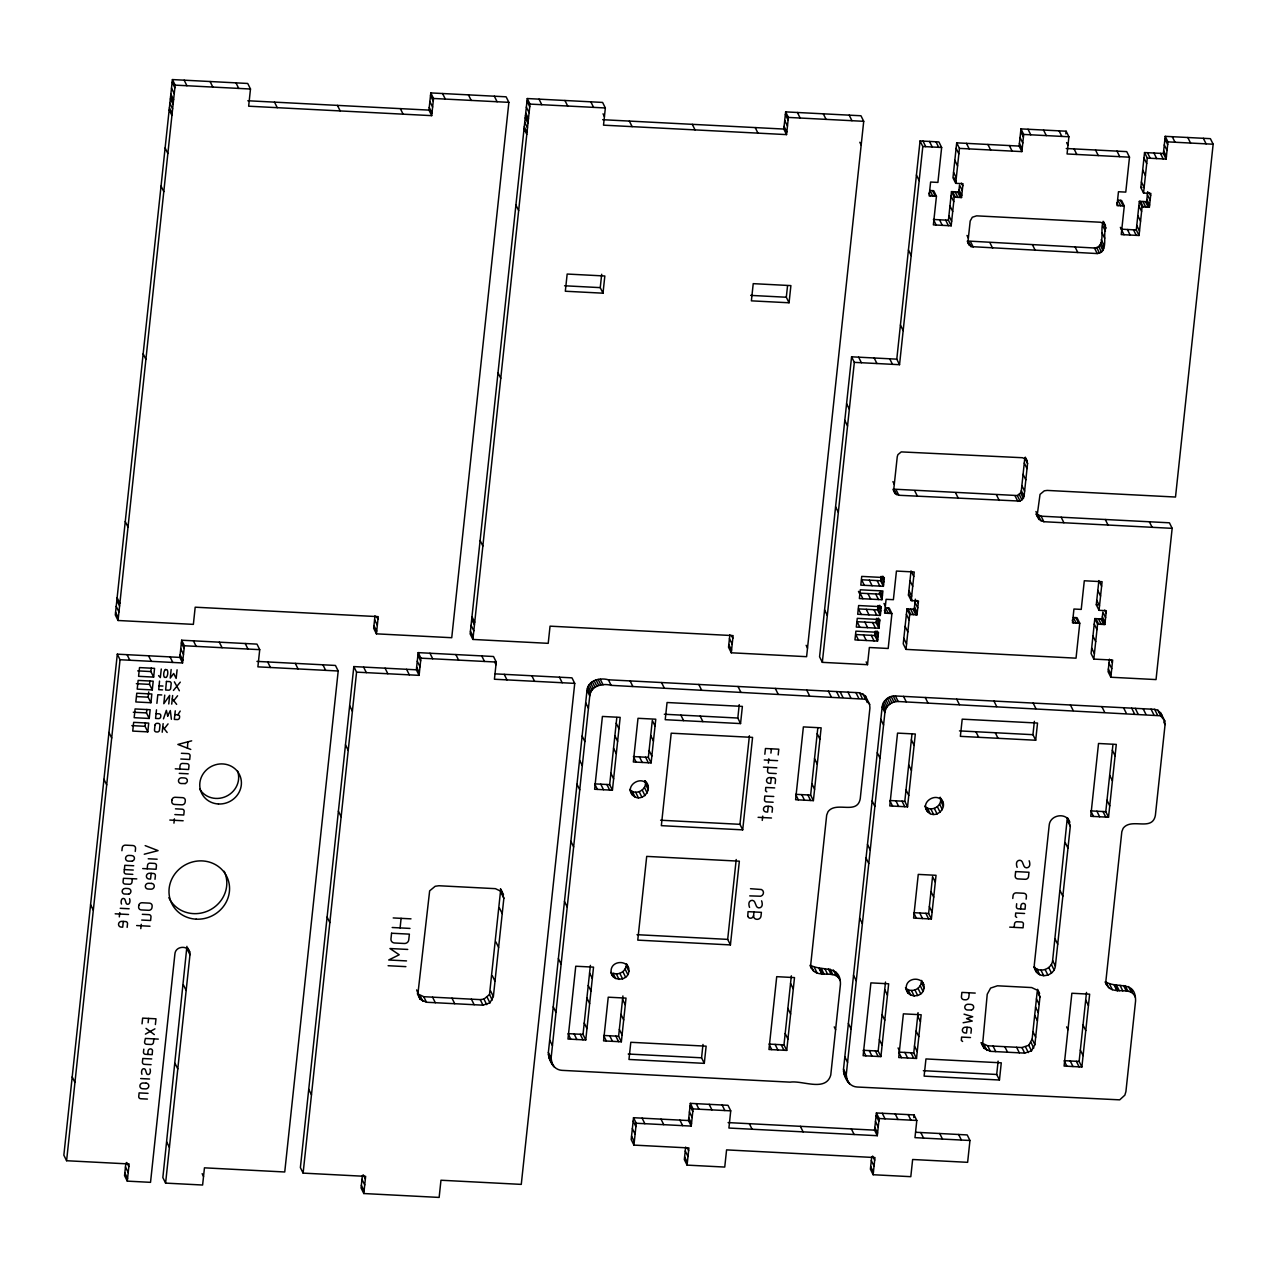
<?xml version="1.0" encoding="UTF-8"?>
<svg xmlns="http://www.w3.org/2000/svg" width="1277" height="1277" viewBox="0 0 1277 1277"><rect width="100%" height="100%" fill="white"/><g stroke="black" fill="none" stroke-linecap="round" stroke-linejoin="round"><path stroke-width="1.5" d="M840.138 980.656C835.94 969.482 821.207 977.767 813.577 971.015L810.831 965.46C822.292 971.398 840.825 964.678 840.442 984.28L830.768 1075.011C825.82 1092.202 802.77 1080.23 790.048 1082.146L561.912 1070.349C553.34 1069.855 548.519 1060.197 548.36 1052.535L587.005 690.33C588.058 680.242 600.062 677.385 608.395 679.795L859.501 692.757L865.327 695.789L867.179 702.462M552.127 1064.044L551.105 1058.09L589.751 695.885C590.788 685.797 602.808 682.94 611.14 685.35L865.535 699.221L869.621 704.377L869.924 708.001L860.235 798.748C857.122 815.38 836.18 800.679 827.991 811.741L826.682 815.093L810.719 964.662L811.31 968.094L813.577 971.015M1135.285 997.241C1131.087 986.067 1116.353 994.352 1108.723 987.6L1105.978 982.045C1117.646 988.957 1135.684 979.714 1135.588 1000.865L1125.915 1091.596L1124.845 1095.155L1119.706 1099.848L857.059 1087.014C848.471 1086.519 843.666 1076.862 843.506 1069.184L882.152 706.995C882.822 700.562 889.063 695.582 895.448 695.965L1154.647 709.342L1157.936 710.251L1162.022 715.407M847.274 1080.693L846.252 1074.739L884.897 712.534C885.552 706.101 891.809 701.121 898.178 701.504L1160.681 715.79L1164.768 720.962L1165.071 724.586L1155.382 815.333C1152.269 831.966 1131.326 817.264 1123.137 828.326L1121.829 831.678L1105.866 981.247L1106.457 984.679L1108.723 987.6M172.411 79.573L115.297 614.939L118.043 620.494L193.37 624.373L195.189 607.198L378.247 616.647L376.412 633.839L451.739 637.718L508.869 102.352L506.123 96.813L430.796 92.918L428.96 110.109L431.706 115.648L248.648 106.199L250.484 89.023L247.738 83.468L172.411 79.573L175.157 85.128L118.043 620.494M117.308 654.175L120.038 659.73L182.563 662.955L179.834 657.4L117.308 654.175L63.85 1155.174L66.596 1160.729L129.121 1163.954L127.285 1181.129L150.526 1182.342L174.901 953.983C175.572 944.852 190.88 945.203 189.97 954.749L165.595 1183.109L202.612 1185.024L204.448 1167.832L284.739 1171.983L338.197 671L335.452 665.445L256.948 661.39M66.596 1160.729L120.038 659.73M121.906 850.737L122.209 847.96A3.017 2.841 -26.3 0 1 125.481 845.151L132.904 845.534A3.017 2.841 -26.3 0 1 135.554 848.551L135.25 851.424M119.32 916.902L119.783 912.608M123.31 921.435L122.704 927.166L121.219 927.086A3.017 2.825 -26.3 0 1 118.553 924.069A3.017 2.825 -26.3 0 1 121.826 921.356L125.912 921.595A2.267 2.123 -26.3 0 1 127.524 923.814L127.141 927.389M147.797 731.865L148.723 723.117L133.67 722.351L132.728 731.082L147.797 731.865L145.051 726.31L145.434 722.814M149.233 718.456L150.159 709.725L135.091 708.943L134.165 717.69L149.233 718.456L146.488 712.917L146.855 709.421M150.909 702.733L151.835 694.002L136.767 693.219L135.841 701.951L150.909 702.733L148.164 697.178L148.723 691.942M152.266 689.915L153.208 681.184L138.139 680.402L137.214 689.133L152.266 689.915L149.537 684.376L149.904 680.88M153.639 677.097L154.565 668.366L139.512 667.584L138.57 676.315L153.639 677.097L150.894 671.558L151.277 668.063M132.345 878.656L131.962 882.247A2.267 2.123 -26.3 0 1 129.504 884.275L125.066 884.051A2.267 2.123 -26.3 0 1 123.071 881.784L123.438 878.321L136.799 878.895M156.895 703.356L157.805 694.752L161.764 694.959M156.48 709.836L155.571 718.44L158.524 718.6A2.011 1.884 -26.3 0 0 160.71 716.78L160.806 715.854A2.011 1.884 -26.3 0 0 159.034 713.811L156.177 713.667M159.529 681.072L158.747 689.676L162.562 689.883M161.269 669.004L160.343 677.608L158.571 675.597M164.733 695.103L163.807 703.707L169.665 695.358L168.756 703.962M140.789 928.65L141.252 924.34M147.174 868.791L147.557 865.215A2.267 2.123 -26.3 0 1 150.016 863.172L154.453 863.412A2.267 2.123 -26.3 0 1 156.464 865.295L156.081 869.254L142.721 868.568M162.211 732.232L163.137 723.628M171.15 669.515L170.24 678.119L173.704 673.49L176.162 678.422L177.088 669.818M151.165 873.324L150.558 879.055L149.074 878.991A3.017 2.841 -26.3 0 1 146.408 875.958A3.017 2.841 -26.3 0 1 149.68 873.245L153.783 873.5A2.267 2.123 -26.3 0 1 155.379 875.703L154.996 879.294M171.725 704.122L172.634 695.518M125.88 1163.06L124.539 1175.59L127.285 1181.129M179.834 657.4L181.653 640.224L256.996 644.119L259.726 649.658L257.89 666.849L338.197 671M142.034 1023.851L142.641 1018.12L155.986 1018.807L155.379 1024.537M175.268 710.81L174.342 719.414L177.311 719.558A2.011 1.884 -26.3 0 0 179.498 717.754L179.594 716.828A2.011 1.884 -26.3 0 0 177.822 714.785L174.965 714.641M182.563 662.955L184.399 645.763L181.653 640.224M143.806 1049.167L143.487 1052.04A2.267 2.123 -26.3 0 0 145.482 1054.307L152.171 1054.642L152.522 1050.492A2.267 2.123 -26.3 0 0 148.1 1050.827L147.717 1054.419M148.116 1022.733L148.579 1018.423M173.943 823.154L174.406 818.86M179.722 769.041L180.105 765.466A2.267 2.123 -26.3 0 1 182.563 763.423L187.001 763.662A2.267 2.123 -26.3 0 1 189.012 765.546L188.613 769.504L175.268 768.818M153.847 1038.871L153.463 1042.463A2.267 2.123 -26.3 0 1 151.005 1044.49L146.568 1044.267A2.267 2.123 -26.3 0 1 144.572 1042L145.402 1038.44L158.3 1039.111M187.847 741.841L187.416 748.146M186.921 946.353L162.849 1177.57L165.595 1183.109M353.825 666.578L356.57 672.133L419.095 675.357L416.35 669.802L353.825 666.578L300.382 1167.577L303.112 1173.116L365.637 1176.356L363.801 1193.532L439.144 1197.427L440.964 1180.235L521.271 1184.386L574.73 683.387L571.984 677.848L495.268 673.873M303.112 1173.116L356.57 672.133M375.007 615.753L373.666 628.284L376.412 633.839M431.706 115.648L433.526 98.473L430.796 92.918M362.397 1175.447L361.072 1187.977L363.801 1193.532M416.35 669.802L418.186 652.627L493.513 656.506L496.258 662.061L494.422 679.236L574.73 683.387M419.095 675.357L420.931 658.166L418.186 652.627M400.1 927.9L401.106 918.339M418.042 992.66L429.647 890.867L435.186 886.27L438.905 885.743L495.412 888.664L501.781 891.681L503.856 898.258L493.369 996.555L489.921 1002.844L482.977 1005.175L426.486 1002.253L420.117 999.237L416.669 989.898M527.273 98.537L470.144 633.903L472.889 639.442L548.216 643.337L550.052 626.161L733.11 635.611L731.274 652.786L806.601 656.681L863.715 121.315L860.969 115.76L785.642 111.881L783.807 129.057L786.552 134.612L603.51 125.162L605.346 107.97L602.6 102.431L527.273 98.537L530.019 104.091L472.889 639.442M420.117 999.237L417.371 993.682L423.741 996.698L480.232 999.62L483.967 999.093L489.506 994.496L500.744 889.127L503.489 894.682M602.999 293.183L604.835 275.992L567.164 274.044L565.328 291.236L602.999 293.183L600.254 287.628L601.675 274.268M585.76 1039.957L593.534 967.136L575.751 966.226L567.978 1039.047L585.76 1039.957L583.014 1034.402L590.389 965.38M612.417 790.192L620.175 717.371L602.409 716.445L594.635 789.266L612.417 790.192L609.672 784.637L616.823 717.514M621.356 1041.793L626.017 998.103L608.235 997.193L603.574 1040.883L621.356 1041.793L618.611 1036.254L622.921 995.964M651.11 762.896L655.771 719.206L638.005 718.297L633.344 761.986L651.11 762.896L648.365 757.357L652.308 720.483L655.053 726.038M633.52 1117.71L636.265 1123.249L691.24 1126.091L688.495 1120.552L633.52 1117.71L631.189 1139.547L633.935 1145.102L688.91 1147.943L687.074 1165.119L724.745 1167.066L726.581 1149.891L874.968 1157.553L873.133 1174.728L910.804 1176.676L912.64 1159.5L967.631 1162.325L969.961 1140.489L967.216 1134.934L915.657 1132.268M633.935 1145.102L636.265 1123.249M729.869 634.717L728.528 647.247L731.274 652.786M786.552 134.612L788.388 117.42L785.642 111.881M685.669 1147.049L684.328 1159.58L687.074 1165.119M688.495 1120.552L690.33 1103.36L728.002 1105.307L730.731 1110.846L728.912 1128.038L877.299 1135.7L879.135 1118.524L876.389 1112.969L914.061 1114.917L916.806 1120.456L914.971 1137.647L969.961 1140.489M691.24 1126.091L693.076 1108.915L690.33 1103.36M704.297 1063.358L706.133 1046.166L630.806 1042.287L628.97 1059.463L704.297 1063.358L701.568 1057.803L702.988 1044.442M740.548 723.58L742.384 706.404L667.057 702.51L665.221 719.701L740.548 723.58L737.819 718.041L739.239 704.665M789.058 302.777L790.894 285.601L753.222 283.654L751.387 300.845L789.058 302.777L786.313 297.238L787.542 285.777M730.428 944.916L739.351 861.177L646.705 856.388L637.766 940.127L730.428 944.916L727.682 939.377L736.206 859.517M742.703 829.858L752.568 737.388L671.207 733.19L661.342 825.66L742.703 829.858L739.958 824.319L749.407 735.775M764.843 754.244L765.45 748.514L778.794 749.2L778.188 754.93M762.257 820.409L762.72 816.115M767.908 767.381L767.541 770.957A2.267 2.123 -26.3 0 0 769.536 773.223L776.208 773.575M768.371 763.071L768.834 758.777M747.747 916.247L748.051 911.65L761.395 912.337L760.996 916.072A3.623 3.4 -26.3 0 1 757.724 919.296L756.782 919.312A3.623 3.4 -26.3 0 1 753.59 915.689L753.973 911.954M770.925 753.111L771.388 748.817M768.227 806.314L767.621 812.044L766.136 811.964A3.017 2.841 -26.3 0 1 763.486 808.948A3.017 2.841 -26.3 0 1 766.759 806.234L770.845 806.473A2.267 2.123 -26.3 0 1 772.457 808.692L772.074 812.268M771.292 777.645L770.685 783.376L769.201 783.296A3.017 2.841 -26.3 0 1 766.535 780.279A3.017 2.841 -26.3 0 1 769.808 777.565L773.91 777.805A2.267 2.123 -26.3 0 1 775.506 780.024L775.139 783.599M851.583 356.81L854.329 362.365L899.535 364.695L896.789 359.156L851.583 356.81L819.579 656.793L822.324 662.348L867.514 664.678L869.35 647.503L888.185 648.477L891.921 613.535L889.175 607.98L885.52 607.788L888.265 613.343M822.324 662.348L854.329 362.365M786.728 1050.412L794.502 977.591L776.719 976.666L768.962 1049.486L786.728 1050.412L783.982 1044.857L791.357 975.836M813.385 800.631L821.143 727.826L803.377 726.9L795.603 799.721L813.385 800.631L810.64 795.092L817.807 727.954M896.789 359.156L920.063 140.949L938.898 141.923L941.644 147.478L937.909 182.419L930.614 182.036L929.129 195.876L936.44 196.259L933.375 224.88L951.173 225.806L954.222 197.169L951.493 191.614L958.788 191.997L961.533 197.552L954.222 197.169M899.535 364.695L922.808 146.504L920.063 140.949M877.554 641.07L878.496 632.323L855.893 631.157L854.952 639.905L877.554 641.07L874.809 635.515L875.288 631.157L878.017 636.696M878.927 628.252L879.853 619.521L857.266 618.339L856.324 627.087L878.927 628.252L876.182 622.697L876.645 618.339L879.39 623.878M880.3 615.434L881.226 606.703L858.623 605.537L857.697 614.269L880.3 615.434L877.554 609.879L878.017 605.521L880.763 611.06M881.976 599.711L882.902 590.964L860.299 589.798L859.373 598.546L881.976 599.711L879.374 592.799L882.12 598.338M883.397 586.303L884.338 577.571L861.736 576.406L860.81 585.137L883.397 586.303L880.651 580.764L881.13 576.39L883.86 581.945M906.973 608.906L909.703 614.445L917.014 614.828L914.268 609.273L906.973 608.906L903.238 643.831L905.984 649.386L1076.032 658.166L1079.767 623.224L1077.022 617.685L1073.382 617.493L1076.112 623.048M917.014 614.828L918.482 600.988L911.187 600.605L908.442 595.066L911.012 570.915L913.757 576.454M951.173 225.806L948.428 220.251L951.493 191.614M956.696 142.848L959.442 148.387L1021.871 151.612L1019.126 146.073L956.696 142.848L952.961 177.79L955.707 183.329L963.002 183.712L961.533 197.552M905.984 649.386L909.703 614.445M911.187 600.605L914.236 571.984L896.438 571.058L893.389 599.695L886.094 599.312L884.61 613.152L891.921 613.535M955.707 183.329L959.442 148.387M914.268 609.273L915.338 599.184M958.788 191.997L959.522 185.085L962.267 190.624M880.907 1056.606L888.664 983.801L870.898 982.875L863.124 1055.696L880.907 1056.606L878.161 1051.067L885.52 982.045M907.548 806.841L915.322 734.02L897.539 733.11L889.766 805.931L907.548 806.841L904.802 801.302L911.97 734.163M871.728 1156.659L870.403 1169.189L873.133 1174.728M877.299 1135.7L874.553 1130.145L876.389 1112.969M916.503 1058.457L921.164 1014.752L903.382 1013.842L898.721 1057.532L916.503 1058.457L913.757 1052.902L918.051 1012.629M931.38 919.009L936.041 875.304L918.259 874.394L913.598 918.083L931.38 919.009L928.634 913.454L932.561 876.597L935.307 882.136M913.773 1117.598L914.061 1114.917M1019.126 146.073L1020.962 128.881L1066.151 131.212L1068.897 136.767L1067.061 153.958L1129.491 157.183L1125.771 192.109L1118.46 191.742L1116.992 205.581L1124.287 205.948L1121.238 234.585L1139.036 235.495L1142.085 206.874L1139.339 201.319L1146.634 201.702L1149.38 207.241L1142.085 206.874M1021.871 151.612L1023.691 134.436L1020.962 128.881M896.662 494.726L893.932 489.171L1017.338 495.54L1020.658 492.794L1021.329 490.703L1024.824 457.932L1027.57 463.471L1024.074 496.242L1023.388 498.349L1020.068 501.095L898.816 495.268L895.001 493.465L893.74 489.522L897.252 456.751L897.923 454.644L901.243 451.898L1022.494 457.725L1026.309 459.528L1027.57 463.471M969.307 992.788L968.844 997.098A3.017 2.825 -26.3 0 1 965.572 999.811L964.087 999.731A3.017 2.841 -26.3 0 1 961.437 996.714L961.884 992.405L975.229 993.091M967.12 1027.267L966.497 1033.013L965.013 1032.933A3.017 2.841 -26.3 0 1 962.363 1029.916A3.017 2.841 -26.3 0 1 965.635 1027.203L969.722 1027.442A2.267 2.123 -26.3 0 1 971.334 1029.645L970.951 1033.237M1065.864 133.909L1066.151 131.212M1109.426 659.171L1108.085 671.702L1110.83 677.241L1156.036 679.587L1172.158 528.343L1043.868 521.718L1038.935 519.388L1037.323 514.296L1040.037 494.375L1044.315 490.815L1047.204 490.416L1175.51 497.04L1213.15 144.221L1210.404 138.666L1165.215 136.336L1163.379 153.511L1166.124 159.066L1147.289 158.093L1144.543 152.554L1163.379 153.511M1012.773 898.465L1013.06 895.704A3.017 2.841 -26.3 0 1 1016.348 892.878L1023.755 893.261A3.017 2.841 -26.3 0 1 1026.421 896.294L1026.117 899.152M999.444 1080.007L1001.28 1062.831L925.953 1058.936L924.117 1076.128L999.444 1080.007L996.698 1074.468L998.119 1061.107M1035.695 740.245L1037.531 723.053L962.204 719.159L960.368 736.35L1035.695 740.245L1032.949 734.69L1034.37 721.329M1014.161 927.357L1014.545 923.782A2.267 2.123 -26.3 0 1 1016.987 921.739L1021.44 921.978A2.267 2.123 -26.3 0 1 1023.436 923.862L1023.053 927.82L1009.708 927.134M1016.684 903.717L1016.38 906.574A2.267 2.123 -26.3 0 0 1018.376 908.841L1025.048 909.192L1025.415 905.042A2.267 2.123 -26.3 0 0 1020.977 905.377L1020.594 908.953M971.031 246.605L968.285 241.066L1094.469 248.009C1106.153 246.764 1099.8 229.716 1103.041 222.485L1105.786 228.024C1102.546 235.271 1108.899 252.319 1097.214 253.564L971.031 246.605L968.253 243.524L968.014 241.385L970.185 221.033L972.308 217.25L976.586 215.845L1100.551 222.246L1104.493 224.066L1105.786 228.024M984.184 1048.385L981.438 1042.83L987.68 1045.783L1021.951 1047.555L1028.751 1045.272L1032.135 1039.111L1037.227 991.415L1039.957 996.97L1034.881 1044.666L1031.497 1050.827L1024.697 1053.11L990.425 1051.338L984.184 1048.385L981.135 1042.67M1067.827 818.11L1070.302 826.283L1055.377 966.098C1054.467 974.782 1042.511 978.996 1036.621 972.356L1033.875 966.817C1039.765 973.441 1051.737 969.243 1052.631 960.543L1067.285 818.062M1094.82 618.595L1097.566 624.15L1104.86 624.533L1102.115 618.978L1094.82 618.595L1091.085 653.537L1093.83 659.092L1112.666 660.065L1110.83 677.241M1104.86 624.533L1106.329 610.693L1099.034 610.31L1096.289 604.771L1098.874 580.604L1101.62 586.159M1139.036 235.495L1136.291 229.956L1139.339 201.319M1149.38 207.241L1150.864 193.418L1143.553 193.035L1140.824 187.48L1144.543 152.554M1093.83 659.092L1097.566 624.15M1099.034 610.31L1102.099 581.689L1084.301 580.764L1081.236 609.4L1073.941 609.017L1072.472 622.857L1079.767 623.224M1143.553 193.035L1147.289 158.093M1102.115 618.978L1102.849 612.066L1105.595 617.605M1146.634 201.702L1147.72 191.614M1166.124 159.066L1167.96 141.875L1165.215 136.336M1081.874 1066.997L1089.648 994.176L1071.866 993.251L1064.092 1066.072L1081.874 1066.997L1079.129 1061.442L1086.504 992.421M1108.532 817.216L1116.29 744.411L1098.523 743.485L1090.75 816.306L1108.532 817.216L1105.786 811.677L1112.953 744.539M629.673 789.457C635.611 796.273 647.982 789.441 645.172 780.774M647.918 786.329C643.624 773.926 623.926 784.876 632.418 794.996C641.23 804.191 654.718 789.074 644.933 780.71M615.674 978.581L612.928 973.042C618.419 975.58 625.411 971.797 626.145 965.747L628.875 971.302C628.108 982.077 609.975 981.662 611.092 970.376C611.859 959.602 629.992 960.017 628.875 971.302M924.819 806.106C930.741 812.922 943.112 806.09 940.303 797.423M943.049 802.978C938.771 790.575 919.073 801.525 927.549 811.661C935.45 820.297 949.146 807.399 940.989 798.811M905.441 987.696C910.421 993.283 920.525 989.755 921.276 982.412L924.021 987.951C923.239 998.742 905.106 998.327 906.223 987.041C907.005 976.251 925.123 976.666 924.021 987.951M163.472 718.855L166.361 710.347L167.734 716.189M177.822 714.785L180.217 711.066M167.686 715.982L170.32 710.555L171.389 719.254M176.657 704.377L173.752 700.706L177.583 695.773M167.159 732.487L164.238 728.816L168.069 723.883M173.433 690.442L180.296 682.141M145.402 1034.115L154.916 1028.847M191.678 740.836L177.87 744.443L190.768 749.439M144.253 854.233L158.061 850.626L145.179 845.629M963.129 1022.749L972.26 1021.057L966.545 1018.599L972.707 1016.747L964.039 1014.146M175.157 85.128L250.484 89.023M433.526 98.473L508.869 102.352M530.019 104.091L605.346 107.97M788.388 117.42L863.715 121.315M1023.691 134.436L1068.897 136.767M1167.96 141.875L1213.15 144.221M247.818 100.755L428.96 110.109M602.664 119.703L783.807 129.057M1066.263 148.499L1126.745 151.628L1129.491 157.183M922.808 146.504L941.644 147.478M1140.824 187.48L1141.957 187.543M948.428 220.251L933.423 219.468L936.169 225.023M1121.27 229.174L1136.291 229.956M564.578 285.777L600.254 287.628M750.637 295.386L786.313 297.238M1038.935 519.388L1036.19 513.833L1041.122 516.179L1169.429 522.804L1172.158 528.343M880.651 580.764L861.592 579.774L864.337 585.329M908.442 595.066L909.575 595.13M1096.289 604.771L1097.438 604.819M879.23 594.156L860.155 593.167L862.901 598.721M877.554 609.879L858.479 608.906L861.225 614.445M876.182 622.697L857.122 621.723L859.852 627.262M874.809 635.515L855.75 634.541L858.495 640.08M184.399 645.763L259.726 649.658M420.931 658.166L496.258 662.061M137.708 670.872L150.894 671.558M136.352 683.69L149.537 684.376M159.018 685.845L162.977 686.052M664.327 714.242L737.819 718.041M959.458 730.891L1032.949 734.69M136.862 696.603L148.164 697.178M133.303 712.231L146.488 712.917M131.866 725.623L145.051 726.31M764.237 759.975L777.581 760.661M648.365 757.357L633.376 756.575L636.122 762.13M763.47 767.142L776.815 767.828M181.398 753.286L188.07 753.622A2.267 2.123 -26.3 0 1 190.065 755.888L189.698 759.48L180.791 759.017M774.676 787.909L765.769 787.446L765.514 790.798L766.791 791.82M609.672 784.637L594.667 783.87L597.413 789.409M810.64 795.092L795.635 794.31L798.38 799.865M904.802 801.302L889.814 800.519L892.543 806.074M1105.786 811.677L1090.781 810.895L1093.527 816.45M773.75 796.497L764.859 796.05L764.476 799.625A2.267 2.123 -26.3 0 0 766.471 801.892L773.144 802.243M179.259 773.351L188.166 773.814M758.107 817.312L771.468 817.998M660.592 820.217L739.958 824.319M175.476 808.82L182.148 809.171A2.267 2.123 -26.3 0 1 184.143 811.438L183.76 815.013L174.869 814.566M169.809 820.057L183.154 820.76M750.493 888.712L761.411 889.51A3.767 3.544 -26.3 0 1 760.693 896.231L749.727 895.879M148.244 858.767L157.151 859.213M133.718 865.758L124.827 865.295L124.14 871.744A2.267 2.123 -26.3 0 0 126.136 874.011L132.808 874.362M1024.585 913.486L1015.694 913.023L1015.423 916.391L1016.715 917.413M124.364 869.605L133.271 870.052M928.634 913.454L913.63 912.672L916.375 918.227M393.204 917.94L411.002 918.849M637 934.684L727.682 939.377M120.23 908.298L129.137 908.761M142.322 914.316L148.994 914.651A2.267 2.123 -26.3 0 1 150.989 916.918L150.606 920.494L141.715 920.047M392.183 927.501L409.981 928.411M115.185 913.805L128.53 914.492M136.655 925.538L150 926.24M407.73 949.434L389.948 948.524L399.222 954.765L388.719 959.985L406.517 960.911M388.112 965.715L405.894 966.641M970.488 1037.531L961.597 1037.084L961.326 1040.436L962.619 1041.457M583.014 1034.402L568.026 1033.636L570.755 1039.191M618.611 1036.254L603.622 1035.471L606.352 1041.026M768.993 1044.091L783.982 1044.857M878.161 1051.067L863.156 1050.285L865.902 1055.84M913.757 1052.902L898.753 1052.12L901.498 1057.675M1079.129 1061.442L1064.14 1060.66L1066.87 1066.215M628.22 1054.02L701.568 1057.803M923.351 1070.685L996.698 1074.468M151.708 1058.952L142.801 1058.489L142.417 1062.065A2.267 2.123 -26.3 0 0 144.413 1064.332L151.085 1064.683M140.662 1078.554L149.569 1079.017M693.076 1108.915L730.731 1110.846M879.135 1118.524L916.806 1120.456M728.098 1122.595L874.553 1130.145M148.036 1093.351L139.129 1092.889L138.746 1096.48A2.267 2.123 -26.3 0 0 140.741 1098.731L147.414 1099.082M146.025 1028.384L154.309 1034.578M173.752 700.706L172.283 698.87M162.77 726.98L164.238 728.816M844.528 1075.138L849.588 1083.87M549.397 1058.489L554.457 1067.205M1069.887 822.276C1066.487 811.933 1050.077 814.694 1049.199 825.197L1034.29 964.997L1034.689 969.004L1036.621 972.356M1039.957 996.97L1037.93 990.521L1031.688 987.568L997.417 985.796L990.617 988.079L987.233 994.24L982.508 1045.432M174.358 681.838L179.371 690.745M1131.007 988.653L1132.555 991.686M1203.349 138.299L1206.095 143.854M1187.802 137.501L1190.547 143.056M1172.27 136.703L1175.016 142.242M1164.927 139.017L1167.673 144.572M1164.289 144.924L1167.034 150.478M1163.666 150.83L1166.412 156.385M1160.442 153.368L1163.171 158.923M1153.961 153.032L1156.707 158.587M1147.48 152.697L1150.226 158.252M1143.969 158.013L1146.698 163.552M1142.676 170.017L1145.421 175.572M1149.252 192.795L1150.625 195.573M1141.399 182.02L1144.144 187.575M1147.384 194.774L1150.114 200.329M1146.874 199.531L1149.619 205.086M1145.501 201.638L1148.246 207.193M1142.995 201.511L1145.724 207.066M1116.992 151.117L1119.737 156.672M1140.489 201.383L1143.218 206.922M1138.861 205.789L1141.606 211.344M1137.807 215.637L1140.553 221.192M1136.769 225.486L1139.499 231.025M1124.287 205.948L1121.541 200.409L1117.902 200.218L1120.647 205.757M1095.538 150.016L1098.284 155.571M1120.408 200.345L1123.153 205.9M1133.513 229.812L1136.243 235.351M1116.752 202.867L1118.125 205.629M1127.383 229.493L1130.129 235.048M1120.344 227.338L1124.015 234.729M1074.069 148.914L1076.814 154.453M1066.614 142.577L1067.971 145.355M1059.096 130.861L1061.841 136.4M1103.488 221.719L1105.547 225.885M1103.12 221.304L1104.493 224.066M1102.705 225.662L1105.435 231.217M1101.955 232.653L1104.701 238.208M1101.205 239.661L1103.951 245.2M1100.87 242.838L1103.615 248.376M1043.548 130.046L1046.294 135.601M1100.183 244.945L1102.929 250.484M1098.747 246.621L1101.492 252.16M1096.767 247.69L1099.513 253.245M1094.469 248.009L1097.214 253.564M1028.017 129.248L1030.762 134.803M1020.674 131.563L1023.42 137.118M1075.106 247.02L1077.836 252.559M1020.036 137.469L1022.781 143.024M1019.413 143.391L1022.159 148.93M1009.373 145.562L1012.102 151.117M987.903 144.461L990.649 150M1032.486 244.817L1035.232 250.356M966.45 143.343L969.195 148.898M1149.38 521.766L1152.125 527.305M956.106 148.308L958.851 153.847M954.829 160.311L957.574 165.866M961.405 183.106L962.778 185.867M989.867 242.614L992.612 248.169M953.552 172.331L956.281 177.87M954.111 177.838L956.154 182.004M935.961 141.779L938.691 147.318M959.011 189.842L961.757 195.381M957.638 191.933L960.384 197.488M955.132 191.805L957.878 197.36M929.48 141.444L932.226 146.983M952.626 191.678L955.372 197.233M951.014 196.099L953.759 201.638M923.016 141.108L925.745 146.647M970.504 241.608L973.25 247.163M966.992 235.431L968.349 238.192M1105.275 519.484L1108.021 525.039M949.96 205.932L952.706 211.487M967.248 241.177L969.307 245.344M948.907 215.781L951.652 221.32M936.44 196.259L933.695 190.704L930.039 190.512L932.785 196.067M932.545 190.64L935.291 196.195M945.65 220.107L948.396 225.662M928.906 193.162L930.279 195.94M939.537 219.788L942.282 225.343M916.423 175.045L919.169 180.6M1160.474 712.374L1164.768 720.962M1157.936 710.251L1160.681 715.79M1163.698 721.808L1165.071 724.586M1097.821 590.453L1100.566 595.992M1061.171 517.201L1063.901 522.756M1154.647 709.342L1157.393 714.897M1104.733 610.071L1106.105 612.848M1151.056 709.166L1153.801 714.705M1096.767 600.286L1099.513 605.841M1025.287 457.166L1027.347 461.332M1102.354 616.823L1105.084 622.362M1024.282 463.04L1027.011 468.595M1100.982 618.914L1103.727 624.469M1098.475 618.786L1101.205 624.341M1143.154 708.751L1145.9 714.306M849.205 115.153L851.951 120.708M1095.953 618.659L1098.699 624.214M859.82 142.274L861.193 145.051M1023.069 474.31L1025.814 479.865M1041.122 516.179L1043.868 521.718M1094.229 624.054L1096.975 629.609M1135.269 708.352L1137.999 713.891M908.426 250.053L911.171 255.608M1111.006 659.97L1112.379 662.747M1038.345 515.477L1041.09 521.016M1035.95 511.534L1037.323 514.296M1036.238 514.296L1037.61 517.073M1021.871 485.579L1024.617 491.118M1131.677 708.16L1134.423 713.715M1109.011 663.098L1111.756 668.653M1021.329 490.703L1024.074 496.242M1092.952 636.074L1095.698 641.613M1108.372 669.02L1111.118 674.559M1020.658 492.794L1023.388 498.349M1019.254 494.47L1021.999 500.009M1123.568 707.745L1126.314 713.284M1017.338 495.54L1020.068 501.095M1091.675 648.077L1094.421 653.632M1075.888 617.621L1078.634 623.176M1015.087 495.859L1017.833 501.414M823.314 113.829L826.059 119.368M1072.233 620.143L1073.606 622.905M1101.859 706.612L1104.605 712.167M996.491 494.901L999.237 500.456M797.423 112.488L800.152 118.043M1112.347 750.237L1115.076 755.776M900.429 325.06L903.158 330.599M785.355 114.563L788.101 120.118M1109.665 775.267L1112.411 780.806M784.732 120.469L787.478 126.024M1070.429 705L1073.175 710.539M784.094 126.375L786.84 131.93M889.718 358.789L892.463 364.328M955.579 492.794L958.325 498.333M1106.999 800.296L1109.745 805.851M1103.009 811.533L1105.754 817.072M874.186 357.975L876.932 363.53M1096.895 811.214L1099.641 816.769M755.218 127.588L757.947 133.127M1033.157 703.068L1035.902 708.623M858.655 357.177L861.384 362.732M914.667 490.687L917.413 496.226M1067.556 820.728L1070.302 826.283M892.926 481.621L894.299 484.398M896.071 489.714L898.816 495.268M892.942 489.299L895.001 493.465M1065.226 842.581L1067.955 848.12M993.953 701.041L996.698 706.596M846.587 403.692L849.333 409.231M1128.453 986.53L1131.199 992.069M1125.181 985.621L1127.91 991.175M844.799 420.388L847.545 425.927M1123.568 985.541L1126.314 991.08M995.294 732.743L998.023 738.298M1120.041 985.349L1122.786 990.904M692.294 124.332L695.039 129.887M1116.513 985.174L1119.259 990.729M1114.901 985.094L1117.646 990.633M1114.518 985.078L1117.263 990.617M1114.262 985.062L1117.008 990.601M1109.585 984.12L1112.315 989.675M909.974 580.748L912.72 586.303M916.886 600.382L918.259 603.159M1060.086 890.644L1062.831 896.183M1105.084 981.917L1106.457 984.679M915.002 602.361L917.748 607.9M908.921 590.597L911.666 596.136M910.262 596.503L912.321 600.669M914.492 607.118L917.237 612.657M975.915 731.753L978.661 737.292M913.119 609.225L915.864 614.764M956.681 699.126L959.426 704.665M910.613 609.081L913.358 614.636M908.107 608.953L910.852 614.508M906.383 614.365L909.128 619.904M882.822 576.166L884.195 578.928M905.106 626.368L907.851 631.923M880.811 579.391L883.54 584.946M1085.689 1000.003L1088.435 1005.558M1054.962 938.691L1057.707 944.246M877.123 580.572L879.869 586.127M880.38 591.171L882.439 595.337M903.813 638.372L906.558 643.927M888.026 607.916L890.771 613.471M883.987 603.462L885.36 606.24M835.589 506.809L838.335 512.348M869.366 580.173L872.095 585.728M884.386 610.438L885.759 613.215M875.703 593.981L878.432 599.52M879.709 605.282L881.082 608.06M925.25 697.497L927.996 703.052M1052.631 960.543L1055.377 966.098M877.698 608.522L880.444 614.077M1083.024 1025.032L1085.769 1030.587M867.929 593.582L870.675 599.121M1051.386 964.454L1054.116 970.009M878.337 618.1L879.709 620.877M874.027 609.704L876.756 615.259M1048.768 967.583L1051.514 973.138M629.369 121.092L632.115 126.631M876.325 621.34L879.071 626.879M858.463 591.395L859.836 594.172M1045.177 969.594L1047.922 975.149M866.253 609.305L868.998 614.86M872.654 622.522L875.399 628.076M876.98 630.918L878.353 633.695M874.968 634.158L877.698 639.697M1040.994 970.201L1043.74 975.74M1080.342 1050.061L1083.088 1055.616M903.541 696.38L906.287 701.935M1066.614 1026.884L1067.987 1029.661M1036.988 969.179L1039.733 974.734M864.88 622.122L867.626 627.661M871.281 635.339L874.027 640.878M1076.351 1061.299L1079.097 1066.854M895.448 695.965L898.178 701.504M863.523 634.94L866.253 640.479M893.261 696.045L896.007 701.584M1037.547 989.308L1039.606 993.458M891.17 696.476L893.916 702.031M603.047 113.797L604.42 116.574M911.363 739.846L914.109 745.401M940.064 797.375L941.436 800.136M1070.238 1060.979L1072.983 1066.534M940.654 800.807L943.4 806.362M889.207 697.242L891.937 702.797M1036.429 998.869L1039.175 1004.424M887.403 698.311L890.133 703.85M939.601 804.127L942.33 809.666M590.836 101.825L593.566 107.364M885.791 699.636L888.537 705.191M866.157 661.901L867.514 664.678M937.398 806.761L940.143 812.3M884.418 701.201L887.164 706.756M1035.551 1007.074L1038.297 1012.613M883.333 702.973L886.078 708.527M934.365 808.453L937.11 814.008M882.567 704.904L885.312 710.459M882.152 706.995L884.897 712.534M1034.673 1015.263L1037.419 1020.818M930.837 808.948L933.583 814.503M908.697 764.891L911.427 770.43M927.437 808.102L930.183 813.641M925.506 807.495L927.549 811.661M880.827 719.414L883.556 724.953M824.575 609.927L827.32 615.482M1032.933 1031.656L1035.663 1037.211M865.327 695.789L869.621 704.377M862.789 693.666L865.535 699.221M1032.135 1039.111L1034.881 1044.666M859.501 692.757L862.246 698.311M1031.034 1042.543L1033.779 1048.082M906.016 789.92L908.761 795.459M564.929 100.484L567.674 106.023M855.909 692.581L858.655 698.12M1028.751 1045.272L1031.497 1050.827M1025.607 1047.044L1028.352 1052.583M902.025 801.158L904.77 806.697M848.024 692.166L850.753 697.721M877.267 752.696L880.013 758.251M1021.951 1047.555L1024.697 1053.11M895.911 800.839L898.657 806.378M1016.604 1047.284L1019.333 1052.823M840.122 691.767L842.868 697.306M836.531 691.575L839.276 697.13M930.965 891.601L933.71 897.156M539.038 99.143L541.783 104.698M1004.807 1046.677L1007.553 1052.216M806.138 645.316L807.511 648.093M828.422 691.16L831.167 696.699M929.353 906.622L932.098 912.177M526.986 101.218L529.732 106.773M872.127 800.887L874.873 806.441M993.027 1046.055L995.773 1051.609M925.857 913.31L928.602 918.865M526.347 107.124L529.093 112.679M987.68 1045.783L990.425 1051.338M525.725 113.03L528.47 118.585M525.438 115.728L528.183 121.267M919.743 912.991L922.489 918.546M984.168 1044.889L986.913 1050.444M525.214 117.771L527.96 123.31M806.713 690.043L809.458 695.582M524.735 122.273L527.481 127.828M524.256 126.774L527.002 132.329M524.033 128.833L526.778 134.372M817.2 733.652L819.93 739.191M867.482 844.512L870.212 850.051M494.343 96.206L497.088 101.745M866.029 858.032L868.775 863.571M814.518 758.682L817.264 764.237M921.611 980.417L923.67 984.567M775.283 688.415L778.028 693.954M920.222 985.716L922.968 991.271M918.019 988.35L920.765 993.905M915.002 990.042L917.732 995.597M811.853 783.711L814.598 789.266M911.459 990.553L914.204 996.092M468.451 94.865L471.197 100.42M908.075 989.691L910.804 995.246M731.45 635.515L732.822 638.292M906.127 989.084L908.186 993.251M917.684 1016.045L920.43 1021.584M807.862 794.948L810.608 800.487M515.908 205.054L518.654 210.609M729.438 638.644L732.184 644.199M728.816 644.566L731.561 650.105M801.748 794.629L804.494 800.184M916.088 1031.05L918.833 1036.605M859.613 918.147L862.358 923.702M738.01 686.483L740.756 692.038M958.628 1134.487L961.373 1140.042M914.476 1046.071L917.221 1051.625M442.56 93.524L445.306 99.079M884.706 989.627L887.451 995.166M910.98 1052.759L913.725 1058.314M904.866 1052.44L907.612 1057.994M430.509 95.599L433.254 101.154M882.04 1014.656L884.785 1020.211M898.082 1047.938L899.439 1050.7M429.87 101.506L432.616 107.06M939.728 1133.513L942.458 1139.068M429.248 107.412L431.993 112.967M853.515 975.293L856.26 980.832M879.374 1039.686L882.12 1045.24M920.813 1132.539L923.558 1138.094M698.806 684.456L701.552 690.011M908.17 1114.613L910.916 1120.152M875.383 1050.923L878.129 1056.462M835.86 972.068L838.59 977.623M833.306 969.945L836.052 975.484M830.034 969.035L832.764 974.59M869.27 1050.604L872.015 1056.159M828.422 968.956L831.167 974.511M400.355 108.625L403.101 114.18M700.147 716.094L702.893 721.633M824.894 968.764L827.64 974.319M895.225 1113.943L897.97 1119.482M821.366 968.589L824.112 974.143M848.375 1023.484L851.12 1029.023M819.754 968.509L822.5 974.048M819.387 968.493L822.117 974.032M819.116 968.477L821.861 974.016M814.439 967.535L817.168 973.09M809.937 965.332L811.31 968.094M882.279 1113.273L885.025 1118.828M680.864 715.088L683.61 720.643M834.232 1026.868L835.605 1029.645M876.102 1115.651L878.847 1121.206M661.55 682.541L664.279 688.08M844.831 1056.765L847.577 1062.32M875.479 1121.557L878.225 1127.112M874.841 1127.463L877.586 1133.018M843.506 1069.184L846.252 1074.739M843.474 1071.291L846.22 1076.83M498.014 372.772L500.76 378.327M843.826 1073.287L848.295 1082.385M790.543 983.418L793.288 988.973M872.622 1156.068L874.681 1160.234M871.313 1160.585L874.059 1166.14M870.675 1166.492L873.42 1172.047M630.104 680.912L632.849 686.467M851.376 1128.948L854.121 1134.503M787.877 1008.447L790.623 1014.002M650.695 735.504L653.441 741.059M337.431 105.384L340.177 110.923M649.099 750.525L651.845 756.08M785.195 1033.476L787.941 1039.031M608.395 679.795L611.14 685.35M645.587 757.213L648.333 762.752M639.49 756.894L642.219 762.433M781.205 1044.714L783.95 1050.269M600.302 679.3L603.047 684.855M598.131 679.38L600.86 684.935M596.04 679.827L598.769 685.366M616.216 723.197L618.962 728.752M775.107 1044.394L777.837 1049.949M645.508 784.158L648.253 789.697M594.06 680.593L596.806 686.132M592.257 681.647L595.002 687.202M644.454 787.462L647.2 793.017M590.66 682.987L593.39 688.526M769.68 1045.464L771.739 1049.63M642.251 790.096L644.997 795.651M614.891 735.712L617.637 741.267M589.288 684.552L592.033 690.091M588.202 686.324L590.948 691.863M639.234 791.804L641.98 797.343M587.42 688.255L590.166 693.81M587.005 690.33L589.751 695.885M635.691 792.299L638.436 797.838M613.551 748.226L616.296 753.781M800.36 1126.314L803.105 1131.869M632.307 791.437L635.052 796.992M630.359 790.846L632.418 794.996M585.68 702.749L588.426 708.304M610.885 773.255L613.63 778.81M559.438 677.193L562.183 682.748M274.507 102.128L277.253 107.683M606.894 784.493L609.64 790.048M582.136 736.047L584.882 741.586M600.781 784.174L603.526 789.729M480.12 540.49L482.866 546.029M579.566 760.134L582.296 765.689M531.839 675.772L534.568 681.311M235.974 82.861L238.719 88.4M749.344 1123.68L752.089 1129.235M576.996 784.238L579.726 789.793M722.112 1105.004L724.857 1110.543M504.223 674.336L506.969 679.891M210.082 81.52L212.812 87.075M494.598 661.965L495.971 664.742M471.979 616.711L474.725 622.266M471.692 619.393L474.437 624.948M709.166 1104.334L711.912 1109.873M471.069 625.315L473.815 630.854M470.431 631.221L473.176 636.76M481.748 655.899L484.494 661.454M570.899 841.367L573.628 846.922M696.22 1103.663L698.966 1109.218M626.48 963.752L628.539 967.918M625.076 969.067L627.821 974.606M184.175 80.18L186.921 85.735M690.043 1106.042L692.788 1111.597M622.889 971.701L625.618 977.24M689.42 1111.948L692.15 1117.503M619.856 973.393L622.601 978.948M688.782 1117.854L691.527 1123.409M616.328 973.888L619.058 979.443M455.857 654.558L458.587 660.113M172.124 82.255L174.869 87.81M610.981 972.436L613.04 976.602M622.553 999.38L625.299 1004.935M171.501 88.161L174.247 93.716M679.907 1120.105L682.652 1125.644M170.863 94.083L173.608 99.622M170.575 96.765L173.321 102.304M170.368 98.808L173.097 104.363M687.249 1147.847L688.622 1150.625M620.941 1014.401L623.687 1019.956M169.873 103.309L172.618 108.864M564.482 901.498L567.227 907.037M685.254 1150.976L688 1156.531M169.394 107.827L172.14 113.366M169.187 109.87L171.916 115.425M684.616 1156.882L687.361 1162.437M619.345 1029.422L622.091 1034.977M589.575 972.962L592.32 978.517M661.007 1119.131L663.753 1124.67M429.95 653.233L432.695 658.772M615.833 1036.11L618.579 1041.649M588.234 985.477L590.98 991.032M609.72 1035.791L612.465 1041.33M417.898 655.309L420.644 660.847M586.909 997.991L589.639 1003.546M165.116 147.988L167.862 153.527M417.276 661.215L420.005 666.754M642.108 1118.141L644.853 1123.696M416.637 667.121L419.383 672.676M558.384 958.628L561.13 964.183M633.153 1121.11L635.898 1126.665M584.227 1023.037L586.973 1028.576M406.581 669.308L409.326 674.847M632.354 1128.629L635.1 1134.184M376.587 616.552L377.96 619.329M631.556 1136.131L634.286 1141.686M161.046 186.107L163.791 191.646M580.237 1034.258L582.982 1039.813M374.592 619.696L377.322 625.235M373.953 625.602L376.699 631.141M574.123 1033.955L576.869 1039.494M500.408 888.904L501.781 891.681M501.111 892.703L503.856 898.258M553.244 1006.819L555.99 1012.374M385.095 668.19L387.841 673.745M499.467 908.059L502.212 913.614M549.685 1040.117L552.43 1045.655M363.594 667.073L366.339 672.628M495.859 941.851L498.605 947.406M548.36 1052.535L551.105 1058.09M548.344 1054.626L551.073 1060.181M548.695 1056.622L553.149 1065.72M492.268 975.644L494.997 981.199M349.659 705.718L352.388 711.273M490.623 991L493.369 996.555M489.506 994.496L492.252 1000.051M322.905 664.79L325.651 670.345M487.175 997.289L489.921 1002.844M483.967 999.093L486.713 1004.648M480.232 999.62L482.977 1005.175M471.405 999.173L474.15 1004.712M345.476 744.858L348.222 750.413M143.152 353.809L145.897 359.364M295.306 663.37L298.052 668.925M451.994 998.167L454.724 1003.706M267.707 661.949L270.453 667.488M432.568 997.161L435.313 1002.716M338.389 811.214L341.135 816.769M423.741 996.698L426.486 1002.253M420.165 995.805L422.895 1001.344M245.216 643.496L247.961 649.051M219.325 642.171L222.07 647.71M193.434 640.831L196.179 646.385M327.104 917.078L329.849 922.617M125.258 521.527L128.003 527.066M181.366 642.906L184.111 648.461M180.743 648.812L183.489 654.367M180.105 654.718L182.85 660.273M170.064 656.905L172.794 662.444M148.563 655.787L151.309 661.342M117.133 597.764L119.862 603.303M116.846 600.445L119.575 605.984M116.207 606.352L118.953 611.891M115.584 612.258L118.314 617.813M127.077 654.686L129.807 660.225M363.291 1174.872L365.35 1179.038M361.982 1179.389L364.727 1184.944M361.359 1185.295L364.089 1190.85M308.731 1089.297L311.476 1094.836M108.944 732.455L111.69 738.01M187.607 947.742L189.666 951.892M103.948 779.337L106.693 784.876M187.224 949.21L189.97 954.749M183.409 984.886L186.155 990.441M175.045 1063.39L177.774 1068.929M90.571 904.675L93.317 910.23M202.149 1173.659L203.522 1176.436M166.664 1141.877L169.41 1147.432M126.774 1162.469L128.833 1166.635M125.449 1166.986L128.195 1172.541M124.827 1172.909L127.572 1178.448M72.198 1076.894L74.944 1082.433M121.523 904.052A6.114 5.747 -26.3 0 1 121.65 899.567A1.804 1.692 -26.3 0 1 125.002 899.631L126.279 903.525A1.804 1.708 -26.3 0 0 129.424 903.174A6.114 5.747 -26.3 0 0 129.552 898.689M141.955 1074.292A6.114 5.747 -26.3 0 1 142.082 1069.823A1.804 1.692 -26.3 0 1 145.434 1069.887L146.711 1073.781A1.804 1.708 -26.3 0 0 149.856 1073.414A6.114 5.747 -26.3 0 0 149.984 1068.945M749.567 907.404A9.977 9.37 -26.3 0 1 748.96 903.047A3.017 2.841 -26.3 0 1 754.707 902.041L756.415 906.191A3.017 2.841 -26.3 0 0 762.161 905.17A9.993 9.386 -26.3 0 0 761.555 900.828M753.59 915.689A3.017 2.841 -26.3 0 1 747.747 916.247M1029.134 860.762A9.993 9.386 -26.3 0 1 1029.741 865.104A3.017 2.841 -26.3 0 1 1023.994 866.125L1022.302 861.975A3.017 2.841 -26.3 0 0 1016.556 862.981A9.977 9.37 -26.3 0 0 1017.162 867.338M237.522 770.909A21.07 19.794 -26.3 0 1 226.364 796.273A21.07 19.794 -26.3 0 1 199.659 789.01M224.177 871.281A30.648 28.796 -26.3 0 1 208.901 910.501A30.648 28.796 -26.3 0 1 168.883 897.715M155.012 725.128L154.501 729.917A2.011 1.884 -26.3 0 0 156.273 731.929L157.263 731.976A2.011 1.884 -26.3 0 0 159.449 730.173L159.96 725.384A2.011 1.884 -26.3 0 0 158.188 723.373L157.231 723.325A2.011 1.884 -26.3 0 0 155.012 725.128M138.794 905.473L138.634 906.909A3.017 2.841 -26.3 0 0 141.3 909.926L148.707 910.309A3.017 2.825 -26.3 0 0 151.979 907.596L152.139 906.159A3.017 2.841 -26.3 0 0 149.473 903.142L142.066 902.759A3.017 2.841 -26.3 0 0 138.794 905.473M166.441 681.423L165.627 690.027L168.5 690.187A2.011 1.884 -26.3 0 0 170.671 688.367L171.182 683.594A2.011 1.884 -26.3 0 0 169.41 681.583L166.441 681.423M171.948 799.993L171.788 801.429A3.017 2.841 -26.3 0 0 174.454 804.446L181.877 804.829A3.017 2.825 -26.3 0 0 185.133 802.116L185.293 800.679A3.017 2.841 -26.3 0 0 182.627 797.662L175.22 797.279A3.017 2.841 -26.3 0 0 171.948 799.993M391.576 933.232L390.954 938.962A4.023 3.783 -26.3 0 0 394.513 942.985L404.394 943.495A4.023 3.767 -26.3 0 0 408.752 939.888L409.374 934.141L391.576 933.232M1015.63 871.584L1015.183 875.894A3.017 2.841 -26.3 0 0 1017.833 878.911L1025.255 879.294A3.017 2.825 -26.3 0 0 1028.528 876.581L1028.975 872.271L1015.63 871.584M165.419 669.515L165.244 669.691A4.821 4.533 -26.3 0 0 164.174 671.558A9.418 8.859 -26.3 0 0 163.775 673.458A9.386 8.827 -26.3 0 0 163.775 675.373A4.837 4.549 -26.3 0 0 164.43 677.337L166.249 677.433A4.869 4.565 -26.3 0 0 167.319 675.565A9.913 9.322 -26.3 0 0 167.734 673.665A9.466 8.891 -26.3 0 0 167.718 671.734A4.837 4.549 -26.3 0 0 167.064 669.787L165.419 669.515M185.181 783.567L181.158 783.535A3.017 2.841 -26.3 0 1 178.493 780.518A3.017 2.841 -26.3 0 1 181.765 777.805L184.638 777.948A3.017 2.841 -26.3 0 1 185.181 783.567M132.265 861.177L128.243 861.145A3.017 2.841 -26.3 0 1 125.593 858.128A3.017 2.841 -26.3 0 1 128.865 855.414L131.723 855.558A3.017 2.841 -26.3 0 1 132.265 861.177M971.494 1010.027L967.471 1009.995A3.017 2.841 -26.3 0 1 964.805 1006.978A3.017 2.841 -26.3 0 1 968.078 1004.265L970.951 1004.408A3.017 2.841 -26.3 0 1 971.494 1010.027M128.754 894.155L123.965 893.98A3.017 2.841 -26.3 0 1 125.338 888.393L128.211 888.537A3.017 2.841 -26.3 0 1 128.754 894.155M151.484 883.429L148.611 883.285A3.017 2.841 -26.3 0 0 145.339 885.999A3.017 2.841 -26.3 0 0 148.004 889.015L150.973 889.175A3.017 2.841 -26.3 0 0 154.246 886.414A3.017 2.841 -26.3 0 0 151.484 883.429M146.041 1083.151L143.168 1083.008A3.017 2.841 -26.3 0 0 139.895 1085.721A3.017 2.841 -26.3 0 0 142.561 1088.738L145.53 1088.898A3.017 2.841 -26.3 0 0 148.802 1086.136A3.017 2.841 -26.3 0 0 146.041 1083.151M218.463 803.983A21.07 19.794 -26.3 0 0 239.597 774.868A21.07 19.794 -26.3 0 0 203.713 773.016A21.07 19.794 -26.3 0 0 218.463 803.983M196.163 919.169A30.648 28.796 -26.3 0 0 226.923 876.82A30.648 28.796 -26.3 0 0 174.726 874.138A30.648 28.796 -26.3 0 0 196.163 919.169"/></g></svg>
